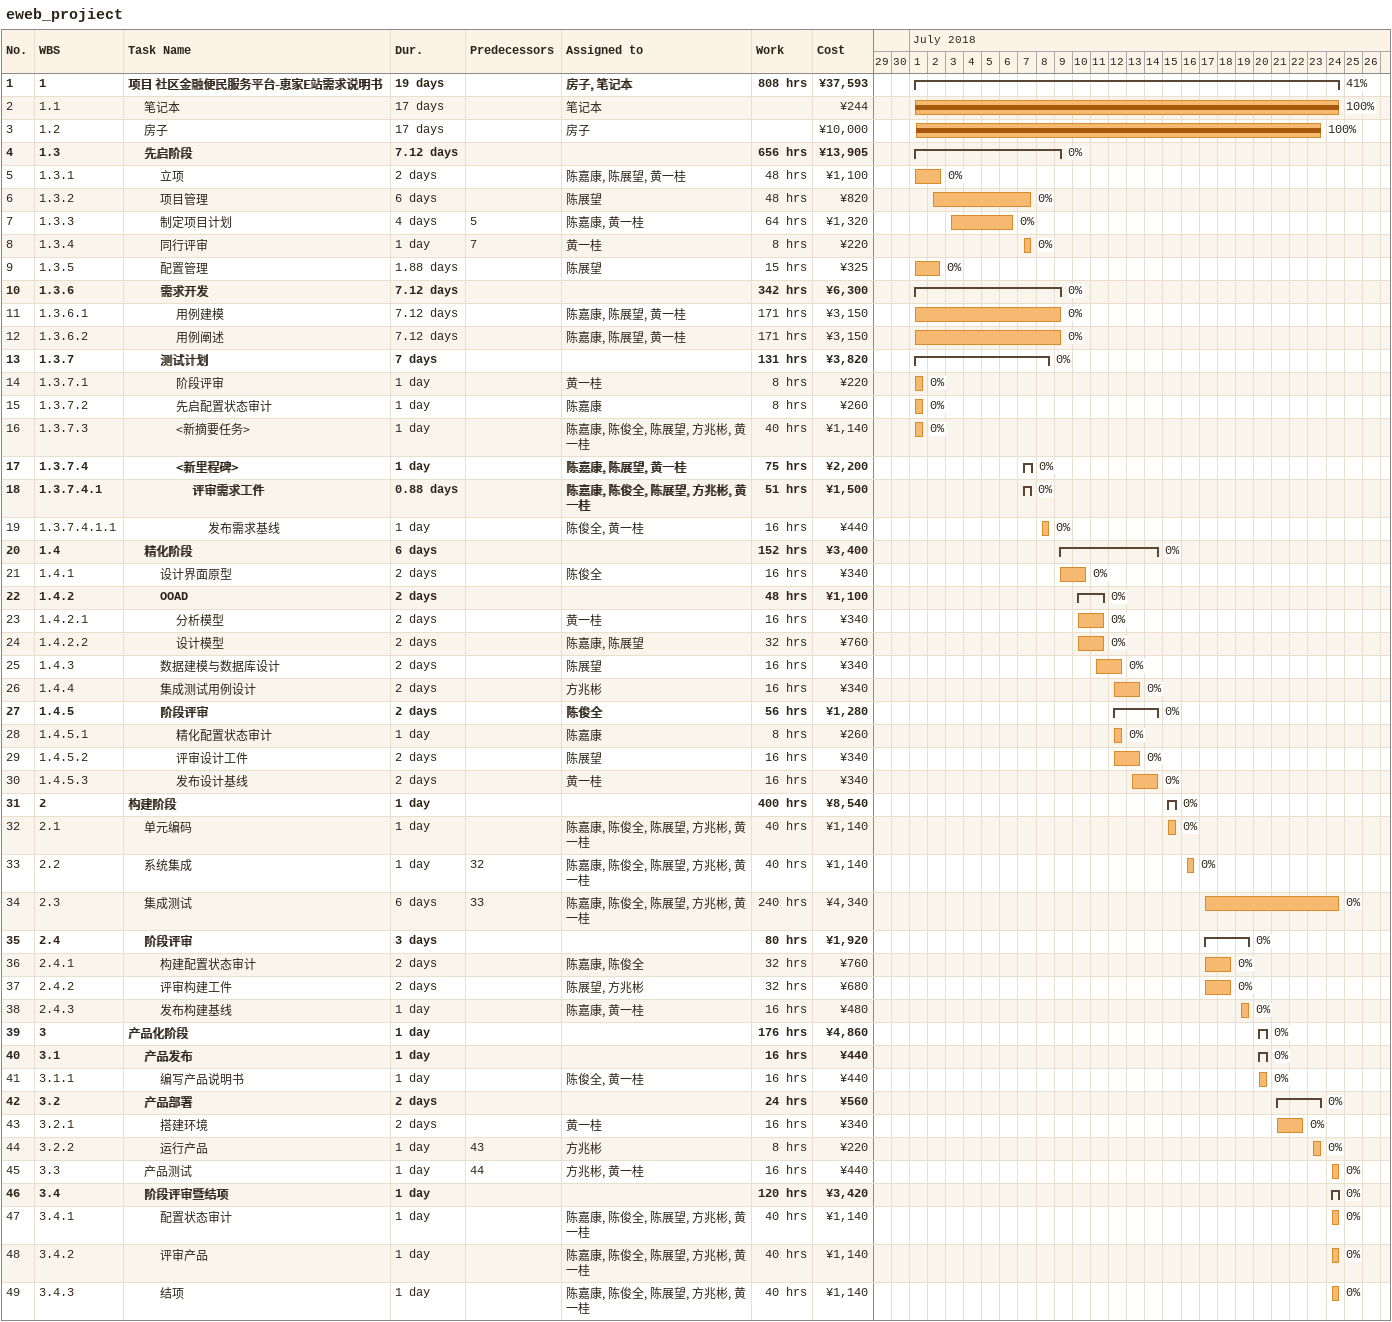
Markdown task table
eweb_projiect

| ID | WBS | Task | Duration | Start | Finish | Predecessors | Resources | % complete | Work (h) | Cost (¥) |
|---|---|---|---|---|---|---|---|---|---|---|
| 1 | 1 | **项目 社区金融便民服务平台-恵家E站需求说明书** | 19d | 2018-07-01 | 2018-07-24 |  | 房子, 笔记本 | 41 | 808 | 37593 |
| 2 | 1.1 | 笔记本 | 17d | 2018-07-01 | 2018-07-24 |  | 笔记本 | 100 |  | 244 |
| 3 | 1.2 | 房子 | 17d | 2018-07-01 | 2018-07-23 |  | 房子 | 100 |  | 10000 |
| 4 | 1.3 | **先启阶段** | 7.12d | 2018-07-01 | 2018-07-09 |  |  | 0 | 656 | 13905 |
| 5 | 1.3.1 | 立项 | 2d | 2018-07-01 | 2018-07-02 |  | 陈嘉康, 陈展望, 黄一桂 | 0 | 48 | 1100 |
| 6 | 1.3.2 | 项目管理 | 6d | 2018-07-02 | 2018-07-07 |  | 陈展望 | 0 | 48 | 820 |
| 7 | 1.3.3 | 制定项目计划 | 4d | 2018-07-03 | 2018-07-06 | 5 | 陈嘉康, 黄一桂 | 0 | 64 | 1320 |
| 8 | 1.3.4 | 同行评审 | 1d | 2018-07-07 | 2018-07-07 | 7 | 黄一桂 | 0 | 8 | 220 |
| 9 | 1.3.5 | 配置管理 | 1.88d | 2018-07-01 | 2018-07-02 |  | 陈展望 | 0 | 15 | 325 |
| 10 | 1.3.6 | **需求开发** | 7.12d | 2018-07-01 | 2018-07-09 |  |  | 0 | 342 | 6300 |
| 11 | 1.3.6.1 | 用例建模 | 7.12d | 2018-07-01 | 2018-07-09 |  | 陈嘉康, 陈展望, 黄一桂 | 0 | 171 | 3150 |
| 12 | 1.3.6.2 | 用例阐述 | 7.12d | 2018-07-01 | 2018-07-09 |  | 陈嘉康, 陈展望, 黄一桂 | 0 | 171 | 3150 |
| 13 | 1.3.7 | **测试计划** | 7d | 2018-07-01 | 2018-07-08 |  |  | 0 | 131 | 3820 |
| 14 | 1.3.7.1 | 阶段评审 | 1d | 2018-07-01 | 2018-07-01 |  | 黄一桂 | 0 | 8 | 220 |
| 15 | 1.3.7.2 | 先启配置状态审计 | 1d | 2018-07-01 | 2018-07-01 |  | 陈嘉康 | 0 | 8 | 260 |
| 16 | 1.3.7.3 | <新摘要任务> | 1d | 2018-07-01 | 2018-07-01 |  | 陈嘉康, 陈俊全, 陈展望, 方兆彬, 黄一桂 | 0 | 40 | 1140 |
| 17 | 1.3.7.4 | **<新里程碑>** | 1d | 2018-07-07 | 2018-07-07 |  | 陈嘉康, 陈展望, 黄一桂 | 0 | 75 | 2200 |
| 18 | 1.3.7.4.1 | **评审需求工件** | 0.88d | 2018-07-07 | 2018-07-07 |  | 陈嘉康, 陈俊全, 陈展望, 方兆彬, 黄一桂 | 0 | 51 | 1500 |
| 19 | 1.3.7.4.1.1 | 发布需求基线 | 1d | 2018-07-08 | 2018-07-08 |  | 陈俊全, 黄一桂 | 0 | 16 | 440 |
| 20 | 1.4 | **精化阶段** | 6d | 2018-07-09 | 2018-07-14 |  |  | 0 | 152 | 3400 |
| 21 | 1.4.1 | 设计界面原型 | 2d | 2018-07-09 | 2018-07-10 |  | 陈俊全 | 0 | 16 | 340 |
| 22 | 1.4.2 | **OOAD** | 2d | 2018-07-10 | 2018-07-11 |  |  | 0 | 48 | 1100 |
| 23 | 1.4.2.1 | 分析模型 | 2d | 2018-07-10 | 2018-07-11 |  | 黄一桂 | 0 | 16 | 340 |
| 24 | 1.4.2.2 | 设计模型 | 2d | 2018-07-10 | 2018-07-11 |  | 陈嘉康, 陈展望 | 0 | 32 | 760 |
| 25 | 1.4.3 | 数据建模与数据库设计 | 2d | 2018-07-11 | 2018-07-12 |  | 陈展望 | 0 | 16 | 340 |
| 26 | 1.4.4 | 集成测试用例设计 | 2d | 2018-07-12 | 2018-07-13 |  | 方兆彬 | 0 | 16 | 340 |
| 27 | 1.4.5 | **阶段评审** | 2d | 2018-07-12 | 2018-07-14 |  | 陈俊全 | 0 | 56 | 1280 |
| 28 | 1.4.5.1 | 精化配置状态审计 | 1d | 2018-07-12 | 2018-07-12 |  | 陈嘉康 | 0 | 8 | 260 |
| 29 | 1.4.5.2 | 评审设计工件 | 2d | 2018-07-12 | 2018-07-13 |  | 陈展望 | 0 | 16 | 340 |
| 30 | 1.4.5.3 | 发布设计基线 | 2d | 2018-07-13 | 2018-07-14 |  | 黄一桂 | 0 | 16 | 340 |
| 31 | 2 | **构建阶段** | 1d | 2018-07-15 | 2018-07-15 |  |  | 0 | 400 | 8540 |
| 32 | 2.1 | 单元编码 | 1d | 2018-07-15 | 2018-07-15 |  | 陈嘉康, 陈俊全, 陈展望, 方兆彬, 黄一桂 | 0 | 40 | 1140 |
| 33 | 2.2 | 系统集成 | 1d | 2018-07-16 | 2018-07-16 | 32 | 陈嘉康, 陈俊全, 陈展望, 方兆彬, 黄一桂 | 0 | 40 | 1140 |
| 34 | 2.3 | 集成测试 | 6d | 2018-07-17 | 2018-07-24 | 33 | 陈嘉康, 陈俊全, 陈展望, 方兆彬, 黄一桂 | 0 | 240 | 4340 |
| 35 | 2.4 | **阶段评审** | 3d | 2018-07-17 | 2018-07-19 |  |  | 0 | 80 | 1920 |
| 36 | 2.4.1 | 构建配置状态审计 | 2d | 2018-07-17 | 2018-07-18 |  | 陈嘉康, 陈俊全 | 0 | 32 | 760 |
| 37 | 2.4.2 | 评审构建工件 | 2d | 2018-07-17 | 2018-07-18 |  | 陈展望, 方兆彬 | 0 | 32 | 680 |
| 38 | 2.4.3 | 发布构建基线 | 1d | 2018-07-19 | 2018-07-19 |  | 陈嘉康, 黄一桂 | 0 | 16 | 480 |
| 39 | 3 | **产品化阶段** | 1d | 2018-07-20 | 2018-07-20 |  |  | 0 | 176 | 4860 |
| 40 | 3.1 | **产品发布** | 1d | 2018-07-20 | 2018-07-20 |  |  | 0 | 16 | 440 |
| 41 | 3.1.1 | 编写产品说明书 | 1d | 2018-07-20 | 2018-07-20 |  | 陈俊全, 黄一桂 | 0 | 16 | 440 |
| 42 | 3.2 | **产品部署** | 2d | 2018-07-21 | 2018-07-23 |  |  | 0 | 24 | 560 |
| 43 | 3.2.1 | 搭建环境 | 2d | 2018-07-21 | 2018-07-22 |  | 黄一桂 | 0 | 16 | 340 |
| 44 | 3.2.2 | 运行产品 | 1d | 2018-07-23 | 2018-07-23 | 43 | 方兆彬 | 0 | 8 | 220 |
| 45 | 3.3 | 产品测试 | 1d | 2018-07-24 | 2018-07-24 | 44 | 方兆彬, 黄一桂 | 0 | 16 | 440 |
| 46 | 3.4 | **阶段评审暨结项** | 1d | 2018-07-24 | 2018-07-24 |  |  | 0 | 120 | 3420 |
| 47 | 3.4.1 | 配置状态审计 | 1d | 2018-07-24 | 2018-07-24 |  | 陈嘉康, 陈俊全, 陈展望, 方兆彬, 黄一桂 | 0 | 40 | 1140 |
| 48 | 3.4.2 | 评审产品 | 1d | 2018-07-24 | 2018-07-24 |  | 陈嘉康, 陈俊全, 陈展望, 方兆彬, 黄一桂 | 0 | 40 | 1140 |
| 49 | 3.4.3 | 结项 | 1d | 2018-07-24 | 2018-07-24 |  | 陈嘉康, 陈俊全, 陈展望, 方兆彬, 黄一桂 | 0 | 40 | 1140 |
